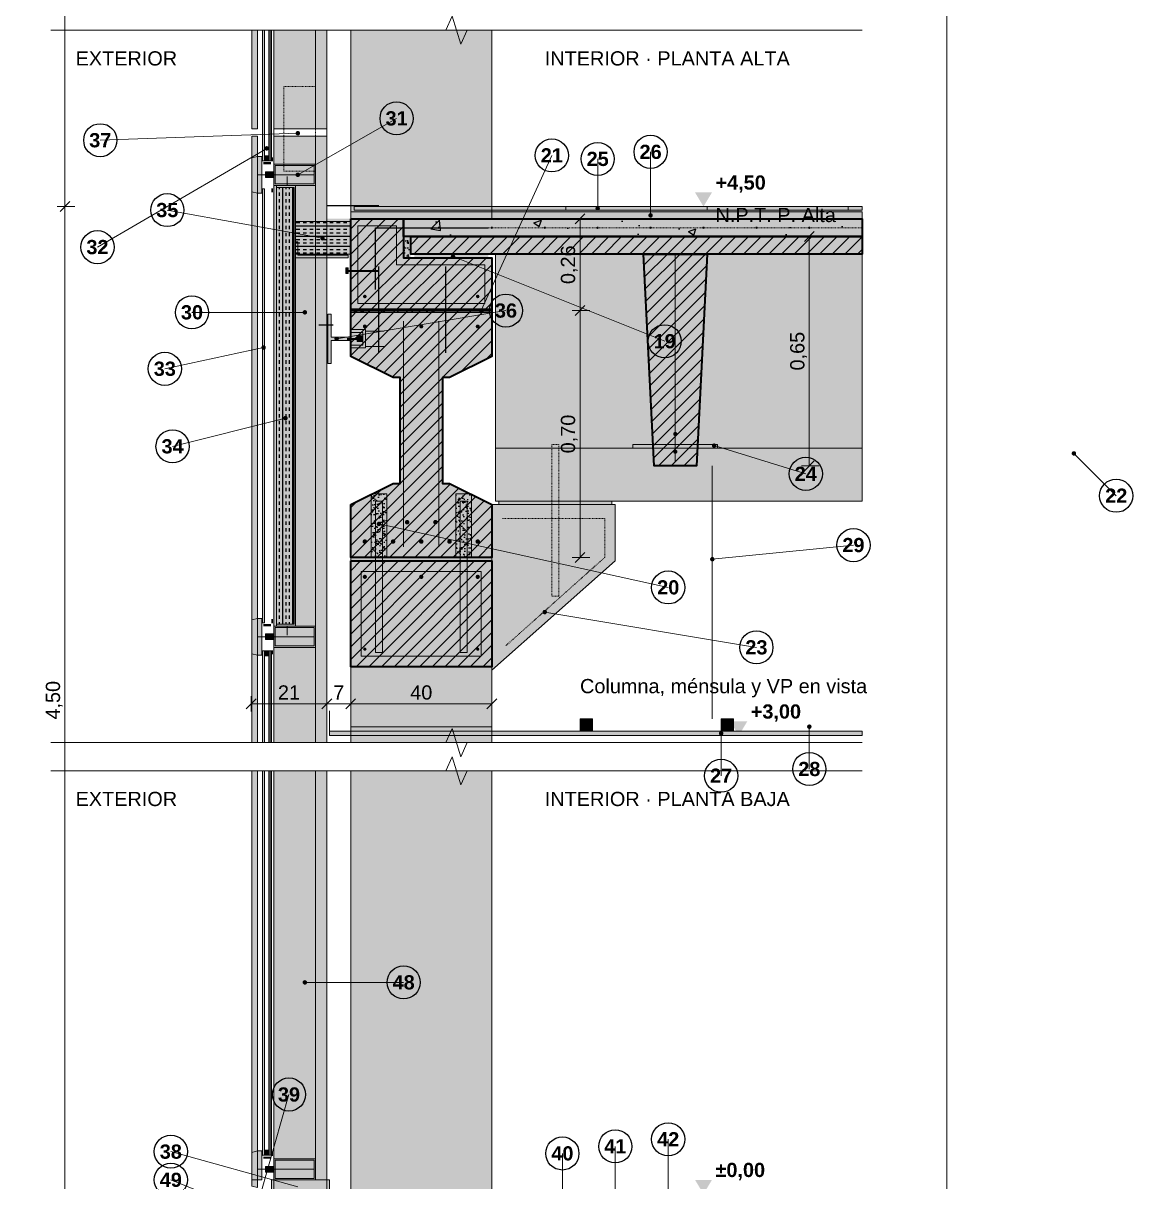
# Model space of a CAD drawing. Header units: millimetres. Extents: x 0 to 323, y 0 to 420.
# Drawn here: x 166.1 to 323.4, y 140.2 to 304.5 of the extents above; entities that cross this region are included whole.
import ezdxf
from ezdxf.enums import TextEntityAlignment as Align

# ---------------------------------------------------------------- set-up
doc = ezdxf.new("R2010")
doc.units = ezdxf.units.MM
doc.linetypes.add('DASHED', pattern=[1.524, 1.27, -0.254])
for name, color, linetype in [('0-MARCO-A3', 7, 'Continuous'), ('1-CORTE-ARMADURAS', 14, 'Continuous'), ('1-CORTE-CONTORNOS', 7, 'Continuous'), ('1-CORTE-OCULTO', 8, 'Continuous'), ('1-CORTE-RAYADOS', 8, 'Continuous'), ('1-CORTE-RELLENOS', 9, 'Continuous'), ('1-CORTE-VISTA', 8, 'Continuous'), ('3-COTAS-NIVELES', 7, 'Continuous'), ('3-TEXTOS', 7, 'Continuous')]:
    doc.layers.add(name, color=color, linetype=linetype)
doc.styles.add('ARIAL', font='arial.ttf')
doc.styles.add('ARIAL-NEGRITA', font='arialbd.ttf')

msp = doc.modelspace()

# ---------------------------------------------------------------- hatches: boundary and pattern name
at = {"layer": '1-CORTE-ARMADURAS', "true_color": 0x7a1f1f}
h = msp.add_hatch(color=26, dxfattribs=at)
h.dxf.hatch_style = 1
edge = h.paths.add_edge_path()
edge.add_arc((225, 275.5), 0.17, 0, 360)
h = msp.add_hatch(color=26, dxfattribs=at)
h.dxf.hatch_style = 1
edge = h.paths.add_edge_path()
edge.add_arc((232.5, 275.5), 0.17, 0, 360)
h = msp.add_hatch(color=26, dxfattribs=at)
h.dxf.hatch_style = 1
edge = h.paths.add_edge_path()
edge.add_arc((240, 275.5), 0.17, 0, 360)
h = msp.add_hatch(color=26, dxfattribs=at)
h.dxf.hatch_style = 1
edge = h.paths.add_edge_path()
edge.add_arc((247.5, 275.5), 0.17, 0, 360)
h = msp.add_hatch(color=26, dxfattribs=at)
h.dxf.hatch_style = 1
edge = h.paths.add_edge_path()
edge.add_arc((255, 275.5), 0.17, 0, 360)
h = msp.add_hatch(color=26, dxfattribs=at)
h.dxf.hatch_style = 1
edge = h.paths.add_edge_path()
edge.add_arc((262.5, 275.5), 0.17, 0, 360)
h = msp.add_hatch(color=26, dxfattribs=at)
h.dxf.hatch_style = 1
edge = h.paths.add_edge_path()
edge.add_arc((270, 275.5), 0.17, 0, 360)
h = msp.add_hatch(color=26, dxfattribs=at)
h.dxf.hatch_style = 1
edge = h.paths.add_edge_path()
edge.add_arc((277.5, 275.5), 0.17, 0, 360)
h = msp.add_hatch(color=26, dxfattribs=at)
h.dxf.hatch_style = 1
edge = h.paths.add_edge_path()
edge.add_arc((214.5, 265.75), 0.26, 0, 360)
h = msp.add_hatch(color=26, dxfattribs=at)
h.dxf.hatch_style = 1
edge = h.paths.add_edge_path()
edge.add_arc((230.5, 265.75), 0.26, 0, 360)
h = msp.add_hatch(color=26, dxfattribs=at)
h.dxf.hatch_style = 1
edge = h.paths.add_edge_path()
edge.add_arc((214.5, 261.5), 0.28, 0, 360)
h = msp.add_hatch(color=26, dxfattribs=at)
h.dxf.hatch_style = 1
edge = h.paths.add_edge_path()
edge.add_arc((222.5, 261.5), 0.28, 0, 360)
h = msp.add_hatch(color=26, dxfattribs=at)
h.dxf.hatch_style = 1
edge = h.paths.add_edge_path()
edge.add_arc((230.5, 261.5), 0.28, 0, 360)
at = {"layer": '1-CORTE-ARMADURAS', "true_color": 0x000000}
h = msp.add_hatch(color=18, dxfattribs=at)
h.dxf.hatch_style = 1
edge = h.paths.add_edge_path()
edge.add_arc((258.5, 246.25), 0.3, 0, 360)
h = msp.add_hatch(color=18, dxfattribs=at)
h.dxf.hatch_style = 1
edge = h.paths.add_edge_path()
edge.add_arc((258.5, 243.75), 0.3, 0, 360)
h = msp.add_hatch(color=18, dxfattribs=at)
h.dxf.hatch_style = 1
edge = h.paths.add_edge_path()
edge.add_arc((220.5, 233.75), 0.32, 0, 360)
h = msp.add_hatch(color=18, dxfattribs=at)
h.dxf.hatch_style = 1
edge = h.paths.add_edge_path()
edge.add_arc((224.5, 233.75), 0.32, 0, 360)
h = msp.add_hatch(color=18, dxfattribs=at)
h.dxf.hatch_style = 1
edge = h.paths.add_edge_path()
edge.add_arc((214.5, 231), 0.32, 0, 360)
h = msp.add_hatch(color=18, dxfattribs=at)
h.dxf.hatch_style = 1
edge = h.paths.add_edge_path()
edge.add_arc((218.5, 231), 0.32, 0, 360)
h = msp.add_hatch(color=18, dxfattribs=at)
h.dxf.hatch_style = 1
edge = h.paths.add_edge_path()
edge.add_arc((222.5, 231), 0.32, 0, 360)
h = msp.add_hatch(color=18, dxfattribs=at)
h.dxf.hatch_style = 1
edge = h.paths.add_edge_path()
edge.add_arc((226.5, 231), 0.32, 0, 360)
h = msp.add_hatch(color=18, dxfattribs=at)
h.dxf.hatch_style = 1
edge = h.paths.add_edge_path()
edge.add_arc((230.5, 231), 0.32, 0, 360)
at = {"layer": '1-CORTE-ARMADURAS', "true_color": 0x7a1f1f}
h = msp.add_hatch(color=26, dxfattribs=at)
h.dxf.hatch_style = 1
edge = h.paths.add_edge_path()
edge.add_arc((214.5, 226), 0.3, 0, 360)
h = msp.add_hatch(color=26, dxfattribs=at)
h.dxf.hatch_style = 1
edge = h.paths.add_edge_path()
edge.add_arc((222.5, 226), 0.3, 0, 360)
h = msp.add_hatch(color=26, dxfattribs=at)
h.dxf.hatch_style = 1
edge = h.paths.add_edge_path()
edge.add_arc((230.5, 226), 0.3, 0, 360)
h = msp.add_hatch(color=26, dxfattribs=at)
h.dxf.hatch_style = 1
edge = h.paths.add_edge_path()
edge.add_arc((214.5, 215.75), 0.24, 0, 360)
h = msp.add_hatch(color=26, dxfattribs=at)
h.dxf.hatch_style = 1
edge = h.paths.add_edge_path()
edge.add_arc((230.5, 215.75), 0.24, 0, 360)
at = {"layer": '1-CORTE-RAYADOS'}
h = msp.add_hatch(dxfattribs=at)
h.set_pattern_fill('INSUL', color=8, scale=0.15, angle=90)
h.paths.add_polyline_path([(202, 281.2), (204.5, 281.2), (204.5, 219.3), (202, 219.3)])
h = msp.add_hatch(dxfattribs=at)
h.set_pattern_fill('AR-SAND', color=8, scale=0.03)
h.paths.add_polyline_path([(212.5, 277.75), (285, 277.75), (285, 276.75), (212.5, 276.75)])
h = msp.add_hatch(dxfattribs=at)
h.set_pattern_fill('INSUL', color=8, scale=0.15)
h.paths.add_polyline_path([(204.65, 276.4), (212.5, 276.4), (212.5, 271.75), (204.65, 271.75)])
h = msp.add_hatch(dxfattribs=at)
h.set_pattern_fill('ANSI31', color=8, scale=0.4)
h.paths.add_polyline_path([(212.5, 276.75), (220, 276.75), (220, 271.25), (232.5, 271.25), (232.5, 263.75), (212.5, 263.75)])
h = msp.add_hatch(dxfattribs=at)
h.set_pattern_fill('AR-CONC', color=8, scale=0.06)
h.paths.add_polyline_path([(220, 276.75), (285, 276.75), (285, 274.25), (220, 274.25)])
h = msp.add_hatch(dxfattribs=at)
h.set_pattern_fill('AR-SAND', color=8, scale=0.02)
h.paths.add_polyline_path([(220, 274.25), (221, 274.25), (221, 271.25), (220, 271.25)])
h = msp.add_hatch(dxfattribs=at)
h.set_pattern_fill('ANSI31', color=8, scale=0.4)
h.paths.add_polyline_path([(221, 274.25), (285, 274.25), (285, 271.75), (221, 271.75)])
h = msp.add_hatch(dxfattribs=at)
h.set_pattern_fill('ANSI31', color=8, scale=0.4)
h.paths.add_polyline_path([(263, 271.75), (261.5, 241.75), (255.5, 241.75), (254, 271.75)])
h = msp.add_hatch(dxfattribs=at)
h.set_pattern_fill('AR-SAND', color=8, scale=0.02)
h.paths.add_polyline_path([(212.5, 264), (232.5, 264), (232.5, 263.5), (212.5, 263.5)])
h = msp.add_hatch(dxfattribs=at)
h.set_pattern_fill('ANSI31', color=8, scale=0.4)
h.paths.add_polyline_path([(212.5, 236.25), (218.5, 239.25), (219.5, 239.25), (219.5, 254.25), (218.5, 254.25), (212.5, 257.25), (212.5, 263.75), (232.5, 263.75), (232.5, 257.25), (226.5, 254.25), (225.5, 254.25), (225.5, 239.25), (226.5, 239.25), (232.5, 236.25), (232.5, 228.75), (212.5, 228.75)])
h = msp.add_hatch(dxfattribs=at)
h.set_pattern_fill('AR-SAND', color=8, scale=0.02)
h.paths.add_polyline_path([(215.4, 237.75), (217.6, 237.75), (217.6, 228.75), (215.4, 228.75)])
h = msp.add_hatch(dxfattribs=at)
h.set_pattern_fill('AR-SAND', color=8, scale=0.02)
h.paths.add_polyline_path([(227.4, 237.75), (229.6, 237.75), (229.6, 228.75), (227.4, 228.75)])
h = msp.add_hatch(dxfattribs=at)
h.set_pattern_fill('ANSI31', color=8, scale=0.4)
h.paths.add_polyline_path([(212.5, 228.25), (232.5, 228.25), (232.5, 213.25), (212.5, 213.25)])
at = {"layer": '1-CORTE-RELLENOS', "true_color": 0xe9ecee}
h = msp.add_hatch(color=7, dxfattribs=at)
h.dxf.hatch_style = 1
h.paths.add_polyline_path([(198.5, 303.5), (199.3, 303.5), (199.3, 289.5), (198.5, 289.5)])
at = {"layer": '1-CORTE-RELLENOS', "true_color": 0xbfe3f0}
h = msp.add_hatch(color=254, dxfattribs=at)
h.dxf.hatch_style = 1
h.paths.add_polyline_path([(200, 303.5), (200.3, 303.5), (200.3, 285), (200, 285)])
h = msp.add_hatch(color=254, dxfattribs=at)
h.dxf.hatch_style = 1
h.paths.add_polyline_path([(200.9, 303.5), (201.25, 303.5), (201.25, 285), (200.9, 285)])
at = {"layer": '1-CORTE-RELLENOS', "true_color": 0xe3e7ea}
h = msp.add_hatch(color=254, dxfattribs=at)
h.dxf.hatch_style = 1
h.paths.add_polyline_path([(201.6, 303.5), (209.1, 303.5), (209.1, 289.5), (201.6, 289.5)])
at = {"layer": '1-CORTE-RELLENOS', "true_color": 0xeceeef}
h = msp.add_hatch(color=7, dxfattribs=at)
h.dxf.hatch_style = 1
h.paths.add_polyline_path([(212.5, 303.5), (232.5, 303.5), (232.5, 276.75), (212.5, 276.75)])
at = {"layer": '1-CORTE-RELLENOS', "true_color": 0xe9ecee}
h = msp.add_hatch(color=7, dxfattribs=at)
h.dxf.hatch_style = 1
h.paths.add_polyline_path([(198.5, 288.5), (199.3, 288.5), (199.3, 202.5), (198.5, 202.5)])
at = {"layer": '1-CORTE-RELLENOS', "true_color": 0xe3e7ea}
h = msp.add_hatch(color=254, dxfattribs=at)
h.dxf.hatch_style = 1
h.paths.add_polyline_path([(201.6, 288.5), (209.1, 288.5), (209.1, 202.5), (201.6, 202.5)])
at = {"layer": '1-CORTE-RELLENOS', "true_color": 0xb9c0c6}
h = msp.add_hatch(color=9, dxfattribs=at)
h.dxf.hatch_style = 1
h.paths.add_polyline_path([(198.5, 285.4), (199.3, 285.6), (199.3, 280.4), (198.5, 280.6)])
at = {"layer": '1-CORTE-RELLENOS', "true_color": 0x9aa3ab}
h = msp.add_hatch(color=253, dxfattribs=at)
h.dxf.hatch_style = 1
h.paths.add_polyline_path([(199.3, 285.6), (199.9, 285.6), (199.9, 280.4), (199.3, 280.4)])
at = {"layer": '1-CORTE-RELLENOS', "true_color": 0x111111}
h = msp.add_hatch(color=250, dxfattribs=at)
h.dxf.hatch_style = 1
h.paths.add_polyline_path([(199.9, 285.5), (200, 285.5), (200, 284.9), (199.9, 284.9)])
at = {"layer": '1-CORTE-RELLENOS', "true_color": 0x333333}
h = msp.add_hatch(color=250, dxfattribs=at)
h.dxf.hatch_style = 1
h.paths.add_polyline_path([(200.1, 284.8), (201.2, 284.8), (201.2, 284.5), (200.1, 284.5)])
at = {"layer": '1-CORTE-RELLENOS', "true_color": 0x9aa3ab}
h = msp.add_hatch(color=253, dxfattribs=at)
h.dxf.hatch_style = 1
h.paths.add_polyline_path([(200.3, 285.7), (200.9, 285.7), (200.9, 285), (200.3, 285)])
at = {"layer": '1-CORTE-RELLENOS', "true_color": 0x111111}
h = msp.add_hatch(color=250, dxfattribs=at)
h.dxf.hatch_style = 1
h.paths.add_polyline_path([(200.3, 285.2), (200.9, 285.2), (200.9, 285), (200.3, 285)])
h = msp.add_hatch(color=250, dxfattribs=at)
h.dxf.hatch_style = 1
h.paths.add_polyline_path([(201.25, 285.5), (201.5, 285.5), (201.5, 284.9), (201.25, 284.9)])
at = {"layer": '1-CORTE-RELLENOS', "true_color": 0x9aa3ab}
h = msp.add_hatch(color=253, dxfattribs=at)
h.dxf.hatch_style = 1
h.paths.add_polyline_path([(201.6, 284.5), (207.5, 284.5), (207.5, 281.5), (201.6, 281.5)])
h = msp.add_hatch(color=253, dxfattribs=at)
h.dxf.hatch_style = 1
h.paths.add_polyline_path([(200.4, 283.4), (201.6, 283.4), (201.6, 282.6), (200.4, 282.6)])
at = {"layer": '1-CORTE-RELLENOS', "true_color": 0x111111}
h = msp.add_hatch(color=250, dxfattribs=at)
h.dxf.hatch_style = 1
h.paths.add_polyline_path([(199.9, 281.1), (200, 281.1), (200, 280.5), (199.9, 280.5)])
at = {"layer": '1-CORTE-RELLENOS', "true_color": 0x6f8796}
h = msp.add_hatch(color=252, dxfattribs=at)
h.dxf.hatch_style = 1
h.paths.add_polyline_path([(200, 281), (200.3, 281), (200.3, 219.5), (200, 219.5)])
at = {"layer": '1-CORTE-RELLENOS', "true_color": 0x111111}
h = msp.add_hatch(color=250, dxfattribs=at)
h.dxf.hatch_style = 1
h.paths.add_polyline_path([(201.25, 281.1), (201.5, 281.1), (201.5, 280.5), (201.25, 280.5)])
at = {"layer": '1-CORTE-RELLENOS', "true_color": 0x3b3b3b}
h = msp.add_hatch(color=250, dxfattribs=at)
h.dxf.hatch_style = 1
h.paths.add_polyline_path([(202, 219.3), (204.35, 219.3), (204.35, 281.2), (202, 281.2), (202, 281.5), (204.65, 281.5), (204.65, 219), (202, 219)])
at = {"layer": '1-CORTE-RELLENOS', "true_color": 0xfbe2a8}
h = msp.add_hatch(color=41, dxfattribs=at)
h.dxf.hatch_style = 1
h.paths.add_polyline_path([(202, 281.2), (204.5, 281.2), (204.5, 219.3), (202, 219.3)])
at = {"layer": '1-CORTE-RELLENOS', "true_color": 0xe9e9e9}
h = msp.add_hatch(color=254, dxfattribs=at)
h.dxf.hatch_style = 1
h.paths.add_polyline_path([(212.5, 277.75), (285, 277.75), (285, 276.75), (212.5, 276.75)])
at = {"layer": '1-CORTE-RELLENOS', "true_color": 0xcdbb9c}
h = msp.add_hatch(color=9, dxfattribs=at)
h.dxf.hatch_style = 1
h.paths.add_polyline_path([(213, 278.5), (285, 278.5), (285, 278), (213, 278)])
at = {"layer": '1-CORTE-RELLENOS', "true_color": 0x8d8d8d}
h = msp.add_hatch(color=252, dxfattribs=at)
h.dxf.hatch_style = 1
h.paths.add_polyline_path([(213, 278), (285, 278), (285, 277.75), (213, 277.75)])
at = {"layer": '1-CORTE-RELLENOS', "true_color": 0xc0392b}
h = msp.add_hatch(color=22, dxfattribs=at)
h.dxf.hatch_style = 1
h.paths.add_polyline_path([(204.65, 276.8), (212.5, 276.8), (212.5, 276.4), (204.65, 276.4)])
at = {"layer": '1-CORTE-RELLENOS', "true_color": 0xfbe2a8}
h = msp.add_hatch(color=41, dxfattribs=at)
h.dxf.hatch_style = 1
h.paths.add_polyline_path([(204.65, 276.4), (212.5, 276.4), (212.5, 271.75), (204.65, 271.75)])
at = {"layer": '1-CORTE-RELLENOS', "true_color": 0xd3d6d9}
h = msp.add_hatch(color=254, dxfattribs=at)
h.dxf.hatch_style = 1
h.paths.add_polyline_path([(212.5, 276.75), (220, 276.75), (220, 271.25), (232.5, 271.25), (232.5, 263.75), (212.5, 263.75)])
at = {"layer": '1-CORTE-RELLENOS', "true_color": 0xdedad2}
h = msp.add_hatch(color=254, dxfattribs=at)
h.dxf.hatch_style = 1
h.paths.add_polyline_path([(220, 276.75), (285, 276.75), (285, 274.25), (220, 274.25)])
at = {"layer": '1-CORTE-RELLENOS', "true_color": 0x3b3b3b}
h = msp.add_hatch(color=250, dxfattribs=at)
h.dxf.hatch_style = 1
h.paths.add_polyline_path([(205, 273.5), (205, 271.6), (212.15, 271.6), (212.15, 271.25), (204.65, 271.25), (204.65, 273.5)])
at = {"layer": '1-CORTE-RELLENOS', "true_color": 0xbdbdbd}
h = msp.add_hatch(color=9, dxfattribs=at)
h.dxf.hatch_style = 1
h.paths.add_polyline_path([(220, 274.25), (221, 274.25), (221, 271.25), (220, 271.25)])
at = {"layer": '1-CORTE-RELLENOS', "true_color": 0xd3d6d9}
h = msp.add_hatch(color=254, dxfattribs=at)
h.dxf.hatch_style = 1
h.paths.add_polyline_path([(221, 274.25), (285, 274.25), (285, 271.75), (221, 271.75)])
at = {"layer": '1-CORTE-RELLENOS', "true_color": 0x111111}
h = msp.add_hatch(color=250, dxfattribs=at)
h.dxf.hatch_style = 1
h.paths.add_polyline_path([(221.5, 271.75), (232, 271.75), (232, 271.25), (221.5, 271.25)])
at = {"layer": '1-CORTE-RELLENOS', "true_color": 0xe9ebed}
h = msp.add_hatch(color=7, dxfattribs=at)
h.dxf.hatch_style = 1
h.paths.add_polyline_path([(233, 271.75), (285, 271.75), (285, 236.75), (233, 236.75)])
at = {"layer": '1-CORTE-RELLENOS', "true_color": 0xd3d6d9}
h = msp.add_hatch(color=254, dxfattribs=at)
h.dxf.hatch_style = 1
h.paths.add_polyline_path([(263, 271.75), (261.5, 241.75), (255.5, 241.75), (254, 271.75)])
at = {"layer": '1-CORTE-RELLENOS', "true_color": 0x555555}
h = msp.add_hatch(color=251, dxfattribs=at)
h.dxf.hatch_style = 1
h.paths.add_polyline_path([(211.8, 269.8), (212.15, 269.8), (212.15, 269), (211.8, 269)])
at = {"layer": '1-CORTE-RELLENOS', "true_color": 0x3b3b3b}
h = msp.add_hatch(color=250, dxfattribs=at)
h.dxf.hatch_style = 1
h.paths.add_polyline_path([(209.25, 263.25), (209.75, 263.25), (209.75, 260), (212.5, 260), (212.5, 259.5), (209.75, 259.5), (209.75, 256.25), (209.25, 256.25)])
at = {"layer": '1-CORTE-RELLENOS', "true_color": 0xbdbdbd}
h = msp.add_hatch(color=9, dxfattribs=at)
h.dxf.hatch_style = 1
h.paths.add_polyline_path([(212.5, 264), (232.5, 264), (232.5, 263.5), (212.5, 263.5)])
at = {"layer": '1-CORTE-RELLENOS', "true_color": 0xd3d6d9}
h = msp.add_hatch(color=254, dxfattribs=at)
h.dxf.hatch_style = 1
h.paths.add_polyline_path([(212.5, 236.25), (218.5, 239.25), (219.5, 239.25), (219.5, 254.25), (218.5, 254.25), (212.5, 257.25), (212.5, 263.75), (232.5, 263.75), (232.5, 257.25), (226.5, 254.25), (225.5, 254.25), (225.5, 239.25), (226.5, 239.25), (232.5, 236.25), (232.5, 228.75), (212.5, 228.75)])
at = {"layer": '1-CORTE-RELLENOS', "true_color": 0x3b3b3b}
h = msp.add_hatch(color=250, dxfattribs=at)
h.dxf.hatch_style = 1
h.paths.add_polyline_path([(212.5, 258.85), (214.2, 258.85), (214.2, 260.65), (212.5, 260.65), (212.5, 261.05), (214.6, 261.05), (214.6, 258.45), (212.5, 258.45)])
at = {"layer": '1-CORTE-RELLENOS', "true_color": 0x555555}
h = msp.add_hatch(color=251, dxfattribs=at)
h.dxf.hatch_style = 1
h.paths.add_polyline_path([(213.4, 260.15), (214.2, 260.15), (214.2, 259.35), (213.4, 259.35)])
at = {"layer": '1-CORTE-RELLENOS', "true_color": 0x111111}
h = msp.add_hatch(color=250, dxfattribs=at)
h.dxf.hatch_style = 1
h.paths.add_polyline_path([(252.5, 244.75), (264.5, 244.75), (264.5, 244.25), (252.5, 244.25)])
at = {"layer": '1-CORTE-RELLENOS', "true_color": 0xbdbdbd}
h = msp.add_hatch(color=9, dxfattribs=at)
h.dxf.hatch_style = 1
h.paths.add_polyline_path([(215.4, 237.75), (217.6, 237.75), (217.6, 228.75), (215.4, 228.75)])
at = {"layer": '1-CORTE-RELLENOS', "true_color": 0x3b3b3b}
h = msp.add_hatch(color=250, dxfattribs=at)
h.dxf.hatch_style = 1
h.paths.add_polyline_path([(216, 236.75), (217, 236.75), (217, 228.25), (216, 228.25)])
at = {"layer": '1-CORTE-RELLENOS', "true_color": 0xbdbdbd}
h = msp.add_hatch(color=9, dxfattribs=at)
h.dxf.hatch_style = 1
h.paths.add_polyline_path([(227.4, 237.75), (229.6, 237.75), (229.6, 228.75), (227.4, 228.75)])
at = {"layer": '1-CORTE-RELLENOS', "true_color": 0x3b3b3b}
h = msp.add_hatch(color=250, dxfattribs=at)
h.dxf.hatch_style = 1
h.paths.add_polyline_path([(228, 236.75), (229, 236.75), (229, 228.25), (228, 228.25)])
at = {"layer": '1-CORTE-RELLENOS', "true_color": 0x111111}
h = msp.add_hatch(color=250, dxfattribs=at)
h.dxf.hatch_style = 1
h.paths.add_polyline_path([(233.5, 236.75), (249.5, 236.75), (249.5, 236.25), (233.5, 236.25)])
at = {"layer": '1-CORTE-RELLENOS', "true_color": 0xe3e6e8}
h = msp.add_hatch(color=254, dxfattribs=at)
h.dxf.hatch_style = 1
h.paths.add_polyline_path([(250, 236.25), (250, 228.25), (232.5, 212.75), (232.5, 236.25)])
at = {"layer": '1-CORTE-RELLENOS', "true_color": 0x111111}
h = msp.add_hatch(color=250, dxfattribs=at)
h.dxf.hatch_style = 1
h.paths.add_polyline_path([(212.5, 228.75), (232.5, 228.75), (232.5, 228.25), (212.5, 228.25)])
at = {"layer": '1-CORTE-RELLENOS', "true_color": 0xd3d6d9}
h = msp.add_hatch(color=254, dxfattribs=at)
h.dxf.hatch_style = 1
h.paths.add_polyline_path([(212.5, 228.25), (232.5, 228.25), (232.5, 213.25), (212.5, 213.25)])
at = {"layer": '1-CORTE-RELLENOS', "true_color": 0x3b3b3b}
h = msp.add_hatch(color=250, dxfattribs=at)
h.dxf.hatch_style = 1
h.paths.add_polyline_path([(216, 228.25), (217, 228.25), (217, 215.25), (216, 215.25)])
h = msp.add_hatch(color=250, dxfattribs=at)
h.dxf.hatch_style = 1
h.paths.add_polyline_path([(228, 228.25), (229, 228.25), (229, 215.25), (228, 215.25)])
at = {"layer": '1-CORTE-RELLENOS', "true_color": 0xb9c0c6}
h = msp.add_hatch(color=9, dxfattribs=at)
h.dxf.hatch_style = 1
h.paths.add_polyline_path([(198.5, 219.9), (199.3, 220.1), (199.3, 214.9), (198.5, 215.1)])
at = {"layer": '1-CORTE-RELLENOS', "true_color": 0x9aa3ab}
h = msp.add_hatch(color=253, dxfattribs=at)
h.dxf.hatch_style = 1
h.paths.add_polyline_path([(199.3, 220.1), (199.9, 220.1), (199.9, 214.9), (199.3, 214.9)])
at = {"layer": '1-CORTE-RELLENOS', "true_color": 0x111111}
h = msp.add_hatch(color=250, dxfattribs=at)
h.dxf.hatch_style = 1
h.paths.add_polyline_path([(199.9, 220), (200, 220), (200, 219.4), (199.9, 219.4)])
at = {"layer": '1-CORTE-RELLENOS', "true_color": 0x333333}
h = msp.add_hatch(color=250, dxfattribs=at)
h.dxf.hatch_style = 1
h.paths.add_polyline_path([(200.1, 219.3), (201.2, 219.3), (201.2, 219), (200.1, 219)])
at = {"layer": '1-CORTE-RELLENOS', "true_color": 0x111111}
h = msp.add_hatch(color=250, dxfattribs=at)
h.dxf.hatch_style = 1
h.paths.add_polyline_path([(201.25, 220), (201.5, 220), (201.5, 219.4), (201.25, 219.4)])
at = {"layer": '1-CORTE-RELLENOS', "true_color": 0x9aa3ab}
h = msp.add_hatch(color=253, dxfattribs=at)
h.dxf.hatch_style = 1
h.paths.add_polyline_path([(201.6, 219), (207.5, 219), (207.5, 216), (201.6, 216)])
h = msp.add_hatch(color=253, dxfattribs=at)
h.dxf.hatch_style = 1
h.paths.add_polyline_path([(200.4, 217.9), (201.6, 217.9), (201.6, 217.1), (200.4, 217.1)])
at = {"layer": '1-CORTE-RELLENOS', "true_color": 0x111111}
h = msp.add_hatch(color=250, dxfattribs=at)
h.dxf.hatch_style = 1
h.paths.add_polyline_path([(199.9, 215.6), (200, 215.6), (200, 215), (199.9, 215)])
at = {"layer": '1-CORTE-RELLENOS', "true_color": 0xbfe3f0}
h = msp.add_hatch(color=254, dxfattribs=at)
h.dxf.hatch_style = 1
h.paths.add_polyline_path([(200, 215.5), (200.3, 215.5), (200.3, 202.5), (200, 202.5)])
at = {"layer": '1-CORTE-RELLENOS', "true_color": 0x9aa3ab}
h = msp.add_hatch(color=253, dxfattribs=at)
h.dxf.hatch_style = 1
h.paths.add_polyline_path([(200.3, 215.5), (200.9, 215.5), (200.9, 214.8), (200.3, 214.8)])
at = {"layer": '1-CORTE-RELLENOS', "true_color": 0x111111}
h = msp.add_hatch(color=250, dxfattribs=at)
h.dxf.hatch_style = 1
h.paths.add_polyline_path([(200.3, 215.5), (200.9, 215.5), (200.9, 215.3), (200.3, 215.3)])
at = {"layer": '1-CORTE-RELLENOS', "true_color": 0xbfe3f0}
h = msp.add_hatch(color=254, dxfattribs=at)
h.dxf.hatch_style = 1
h.paths.add_polyline_path([(200.9, 215.5), (201.25, 215.5), (201.25, 202.5), (200.9, 202.5)])
at = {"layer": '1-CORTE-RELLENOS', "true_color": 0x111111}
h = msp.add_hatch(color=250, dxfattribs=at)
h.dxf.hatch_style = 1
h.paths.add_polyline_path([(201.25, 215.6), (201.5, 215.6), (201.5, 215), (201.25, 215)])
at = {"layer": '1-CORTE-RELLENOS', "true_color": 0xeceeef}
h = msp.add_hatch(color=7, dxfattribs=at)
h.dxf.hatch_style = 1
h.paths.add_polyline_path([(212.5, 213.25), (232.5, 213.25), (232.5, 202.5), (212.5, 202.5)])
at = {"layer": '1-CORTE-RELLENOS', "true_color": 0x9aa3ab}
h = msp.add_hatch(color=253, dxfattribs=at)
h.dxf.hatch_style = 1
h.paths.add_polyline_path([(245, 205.85), (246.75, 205.85), (246.75, 204.12), (245, 204.12)])
h = msp.add_hatch(color=253, dxfattribs=at)
h.dxf.hatch_style = 1
h.paths.add_polyline_path([(265, 205.85), (266.75, 205.85), (266.75, 204.12), (265, 204.12)])
at = {"layer": '1-CORTE-RELLENOS', "true_color": 0xf2f2f2}
h = msp.add_hatch(color=7, dxfattribs=at)
h.dxf.hatch_style = 1
h.paths.add_polyline_path([(209.5, 204.12), (285, 204.12), (285, 203.5), (209.5, 203.5)])
at = {"layer": '1-CORTE-RELLENOS', "true_color": 0xe9ecee}
h = msp.add_hatch(color=7, dxfattribs=at)
h.dxf.hatch_style = 1
h.paths.add_polyline_path([(198.5, 198.5), (199.3, 198.5), (199.3, 140.5), (198.5, 140.5)])
at = {"layer": '1-CORTE-RELLENOS', "true_color": 0xbfe3f0}
h = msp.add_hatch(color=254, dxfattribs=at)
h.dxf.hatch_style = 1
h.paths.add_polyline_path([(200, 198.5), (200.3, 198.5), (200.3, 144), (200, 144)])
h = msp.add_hatch(color=254, dxfattribs=at)
h.dxf.hatch_style = 1
h.paths.add_polyline_path([(200.9, 198.5), (201.25, 198.5), (201.25, 144), (200.9, 144)])
at = {"layer": '1-CORTE-RELLENOS', "true_color": 0xe3e7ea}
h = msp.add_hatch(color=254, dxfattribs=at)
h.dxf.hatch_style = 1
h.paths.add_polyline_path([(201.6, 198.5), (209.1, 198.5), (209.1, 140.5), (201.6, 140.5)])
at = {"layer": '1-CORTE-RELLENOS', "true_color": 0xeceeef}
h = msp.add_hatch(color=7, dxfattribs=at)
h.dxf.hatch_style = 1
h.paths.add_polyline_path([(212.5, 198.5), (232.5, 198.5), (232.5, 138.5), (212.5, 138.5)])
at = {"layer": '1-CORTE-RELLENOS', "true_color": 0xb9c0c6}
h = msp.add_hatch(color=9, dxfattribs=at)
h.dxf.hatch_style = 1
h.paths.add_polyline_path([(198.5, 144.4), (199.3, 144.6), (199.3, 139.4), (198.5, 139.6)])
at = {"layer": '1-CORTE-RELLENOS', "true_color": 0x9aa3ab}
h = msp.add_hatch(color=253, dxfattribs=at)
h.dxf.hatch_style = 1
h.paths.add_polyline_path([(199.3, 144.6), (199.9, 144.6), (199.9, 140.5), (199.3, 140.5)])
h = msp.add_hatch(color=253, dxfattribs=at)
h.dxf.hatch_style = 1
h.paths.add_polyline_path([(200.3, 144.7), (200.9, 144.7), (200.9, 144), (200.3, 144)])
at = {"layer": '1-CORTE-RELLENOS', "true_color": 0x111111}
h = msp.add_hatch(color=250, dxfattribs=at)
h.dxf.hatch_style = 1
h.paths.add_polyline_path([(199.9, 144.5), (200, 144.5), (200, 143.9), (199.9, 143.9)])
at = {"layer": '1-CORTE-RELLENOS', "true_color": 0x333333}
h = msp.add_hatch(color=250, dxfattribs=at)
h.dxf.hatch_style = 1
h.paths.add_polyline_path([(200.1, 143.8), (201.2, 143.8), (201.2, 143.5), (200.1, 143.5)])
at = {"layer": '1-CORTE-RELLENOS', "true_color": 0x111111}
h = msp.add_hatch(color=250, dxfattribs=at)
h.dxf.hatch_style = 1
h.paths.add_polyline_path([(200.3, 144.2), (200.9, 144.2), (200.9, 144), (200.3, 144)])
h = msp.add_hatch(color=250, dxfattribs=at)
h.dxf.hatch_style = 1
h.paths.add_polyline_path([(201.25, 144.5), (201.5, 144.5), (201.5, 143.9), (201.25, 143.9)])
at = {"layer": '1-CORTE-RELLENOS', "true_color": 0x9aa3ab}
h = msp.add_hatch(color=253, dxfattribs=at)
h.dxf.hatch_style = 1
h.paths.add_polyline_path([(201.6, 143.5), (207.5, 143.5), (207.5, 140.5), (201.6, 140.5)])
h = msp.add_hatch(color=253, dxfattribs=at)
h.dxf.hatch_style = 1
h.paths.add_polyline_path([(200.4, 142.4), (201.6, 142.4), (201.6, 141.6), (200.4, 141.6)])
h = msp.add_hatch(color=253, dxfattribs=at)
h.dxf.hatch_style = 1
h.paths.add_polyline_path([(201.25, 140.5), (209.5, 140.5), (209.5, 138.5), (201.25, 138.5)])
at = {"layer": '3-COTAS-NIVELES'}
h = msp.add_hatch(color=7, dxfattribs=at)
h.dxf.hatch_style = 1
h.paths.add_polyline_path([(262.5, 278.5), (261.3, 280.5), (263.7, 280.5)])
h = msp.add_hatch(color=7, dxfattribs=at)
h.dxf.hatch_style = 1
h.paths.add_polyline_path([(267.5, 203.5), (266.3, 205.5), (268.7, 205.5)])
h = msp.add_hatch(color=7, dxfattribs=at)
h.dxf.hatch_style = 1
h.paths.add_polyline_path([(262.5, 138.5), (261.3, 140.5), (263.7, 140.5)])
at = {"layer": '3-TEXTOS', "true_color": 0x000000}
h = msp.add_hatch(color=18, dxfattribs=at)
h.dxf.hatch_style = 1
edge = h.paths.add_edge_path()
edge.add_arc((205, 288.9), 0.32, 0, 360)
h = msp.add_hatch(color=18, dxfattribs=at)
h.dxf.hatch_style = 1
edge = h.paths.add_edge_path()
edge.add_arc((200.6, 286.75), 0.32, 0, 360)
h = msp.add_hatch(color=18, dxfattribs=at)
h.dxf.hatch_style = 1
edge = h.paths.add_edge_path()
edge.add_arc((205, 283), 0.32, 0, 360)
h = msp.add_hatch(color=18, dxfattribs=at)
h.dxf.hatch_style = 1
edge = h.paths.add_edge_path()
edge.add_arc((247.5, 278.25), 0.32, 0, 360)
h = msp.add_hatch(color=18, dxfattribs=at)
h.dxf.hatch_style = 1
edge = h.paths.add_edge_path()
edge.add_arc((255, 277.25), 0.32, 0, 360)
h = msp.add_hatch(color=18, dxfattribs=at)
h.dxf.hatch_style = 1
edge = h.paths.add_edge_path()
edge.add_arc((208.5, 274), 0.32, 0, 360)
h = msp.add_hatch(color=18, dxfattribs=at)
h.dxf.hatch_style = 1
edge = h.paths.add_edge_path()
edge.add_arc((227, 271.4), 0.32, 0, 360)
h = msp.add_hatch(color=18, dxfattribs=at)
h.dxf.hatch_style = 1
edge = h.paths.add_edge_path()
edge.add_arc((206, 263.5), 0.32, 0, 360)
h = msp.add_hatch(color=18, dxfattribs=at)
h.dxf.hatch_style = 1
edge = h.paths.add_edge_path()
edge.add_arc((231, 263.75), 0.32, 0, 360)
h = msp.add_hatch(color=18, dxfattribs=at)
h.dxf.hatch_style = 1
edge = h.paths.add_edge_path()
edge.add_arc((210.5, 259.75), 0.32, 0, 360)
h = msp.add_hatch(color=18, dxfattribs=at)
h.dxf.hatch_style = 1
edge = h.paths.add_edge_path()
edge.add_arc((200.15, 258.5), 0.32, 0, 360)
h = msp.add_hatch(color=18, dxfattribs=at)
h.dxf.hatch_style = 1
edge = h.paths.add_edge_path()
edge.add_arc((203.25, 248.5), 0.32, 0, 360)
h = msp.add_hatch(color=18, dxfattribs=at)
h.dxf.hatch_style = 1
edge = h.paths.add_edge_path()
edge.add_arc((264, 244.6), 0.32, 0, 360)
h = msp.add_hatch(color=18, dxfattribs=at)
h.dxf.hatch_style = 1
edge = h.paths.add_edge_path()
edge.add_arc((315, 243.5), 0.32, 0, 360)
h = msp.add_hatch(color=18, dxfattribs=at)
h.dxf.hatch_style = 1
edge = h.paths.add_edge_path()
edge.add_arc((216.5, 233.5), 0.32, 0, 360)
h = msp.add_hatch(color=18, dxfattribs=at)
h.dxf.hatch_style = 1
edge = h.paths.add_edge_path()
edge.add_arc((263.75, 228.5), 0.32, 0, 360)
h = msp.add_hatch(color=18, dxfattribs=at)
h.dxf.hatch_style = 1
edge = h.paths.add_edge_path()
edge.add_arc((240, 221), 0.32, 0, 360)
h = msp.add_hatch(color=18, dxfattribs=at)
h.dxf.hatch_style = 1
edge = h.paths.add_edge_path()
edge.add_arc((265, 203.8), 0.32, 0, 360)
h = msp.add_hatch(color=18, dxfattribs=at)
h.dxf.hatch_style = 1
edge = h.paths.add_edge_path()
edge.add_arc((277.5, 204.75), 0.32, 0, 360)
h = msp.add_hatch(color=18, dxfattribs=at)
h.dxf.hatch_style = 1
edge = h.paths.add_edge_path()
edge.add_arc((206, 168.5), 0.32, 0, 360)

# ---------------------------------------------------------------- linework, layer by layer
at = {"layer": '0-MARCO-A3', "lineweight": 13}
msp.add_lwpolyline([(0, 0), (297, 0), (297, 420), (0, 420)], close=True, dxfattribs=at)
at = {"layer": '1-CORTE-ARMADURAS', "lineweight": 13}
for points in [[(213.5, 264.75), (231.5, 264.75), (231.5, 270.25), (219, 270.25), (219, 275.75), (213.5, 275.75), (213.5, 264.75)], [(214, 214.75), (231, 214.75), (231, 226.75), (214, 226.75), (214, 214.75)]]:
    msp.add_lwpolyline(points, dxfattribs=at)
at = {"layer": '1-CORTE-ARMADURAS', "lineweight": 25}
for points in [[(216, 266.75), (216, 275.5), (232, 275.5)], [(216.5, 257.75), (216.5, 270)], [(226, 257.75), (226, 270)]]:
    msp.add_lwpolyline(points, dxfattribs=at)
at = {"layer": '1-CORTE-ARMADURAS', "linetype": 'DASHED', "lineweight": 13, "ltscale": 0.08}
for points in [[(221.5, 275.5), (285, 275.5)], [(234, 234.25), (248.5, 234.25), (248.5, 228.75), (234.5, 216.25)]]:
    msp.add_lwpolyline(points, dxfattribs=at)
at = {"layer": '1-CORTE-ARMADURAS', "lineweight": 9}
for points in [[(258.5, 242.25), (258.5, 271.75)], [(220, 230.25), (220, 262.25)], [(225, 230.25), (225, 262.25)]]:
    msp.add_lwpolyline(points, dxfattribs=at)
at = {"layer": '1-CORTE-CONTORNOS', "lineweight": 9}
for points in [[(198.5, 303.5), (199.3, 303.5), (199.3, 289.5), (198.5, 289.5)], [(198.5, 288.5), (199.3, 288.5), (199.3, 202.5), (198.5, 202.5)], [(198.5, 285.4), (199.3, 285.6), (199.3, 280.4), (198.5, 280.6)], [(199.3, 285.6), (199.9, 285.6), (199.9, 280.4), (199.3, 280.4)], [(200.3, 285.7), (200.9, 285.7), (200.9, 285), (200.3, 285)], [(201.8, 284.3), (207.3, 284.3), (207.3, 281.7), (201.8, 281.7)], [(200.4, 283.4), (201.6, 283.4), (201.6, 282.6), (200.4, 282.6)], [(202, 219.3), (204.35, 219.3), (204.35, 281.2), (202, 281.2), (202, 281.5), (204.65, 281.5), (204.65, 219), (202, 219)], [(205, 273.5), (205, 271.6), (212.15, 271.6), (212.15, 271.25), (204.65, 271.25), (204.65, 273.5)], [(211.8, 269.8), (212.15, 269.8), (212.15, 269), (211.8, 269)], [(209.25, 263.25), (209.75, 263.25), (209.75, 260), (212.5, 260), (212.5, 259.5), (209.75, 259.5), (209.75, 256.25), (209.25, 256.25)], [(212.5, 264), (232.5, 264), (232.5, 263.5), (212.5, 263.5)], [(212.5, 258.85), (214.2, 258.85), (214.2, 260.65), (212.5, 260.65), (212.5, 261.05), (214.6, 261.05), (214.6, 258.45), (212.5, 258.45)], [(213.4, 260.15), (214.2, 260.15), (214.2, 259.35), (213.4, 259.35)], [(252.5, 244.75), (264.5, 244.75), (264.5, 244.25), (252.5, 244.25)], [(215.4, 237.75), (217.6, 237.75), (217.6, 228.75), (215.4, 228.75)], [(216, 236.75), (217, 236.75), (217, 228.25), (216, 228.25)], [(227.4, 237.75), (229.6, 237.75), (229.6, 228.75), (227.4, 228.75)], [(228, 236.75), (229, 236.75), (229, 228.25), (228, 228.25)], [(233.5, 236.75), (249.5, 236.75), (249.5, 236.25), (233.5, 236.25)], [(212.5, 228.75), (232.5, 228.75), (232.5, 228.25), (212.5, 228.25)], [(216, 228.25), (217, 228.25), (217, 215.25), (216, 215.25)], [(228, 228.25), (229, 228.25), (229, 215.25), (228, 215.25)], [(198.5, 219.9), (199.3, 220.1), (199.3, 214.9), (198.5, 215.1)], [(199.3, 220.1), (199.9, 220.1), (199.9, 214.9), (199.3, 214.9)], [(201.8, 218.8), (207.3, 218.8), (207.3, 216.2), (201.8, 216.2)], [(200.4, 217.9), (201.6, 217.9), (201.6, 217.1), (200.4, 217.1)], [(200.3, 215.5), (200.9, 215.5), (200.9, 214.8), (200.3, 214.8)], [(198.5, 198.5), (199.3, 198.5), (199.3, 140.5), (198.5, 140.5)], [(198.5, 144.4), (199.3, 144.6), (199.3, 139.4), (198.5, 139.6)], [(199.3, 144.6), (199.9, 144.6), (199.9, 140.5), (199.3, 140.5)], [(200.3, 144.7), (200.9, 144.7), (200.9, 144), (200.3, 144)], [(201.8, 143.3), (207.3, 143.3), (207.3, 140.7), (201.8, 140.7)], [(200.4, 142.4), (201.6, 142.4), (201.6, 141.6), (200.4, 141.6)], [(201.6, 140.5), (209.1, 140.5), (209.1, 138.8), (201.6, 138.8)]]:
    msp.add_lwpolyline(points, close=True, dxfattribs=at)
at = {"layer": '1-CORTE-CONTORNOS', "lineweight": 18}
for points in [[(200, 303.5), (200.3, 303.5), (200.3, 285), (200, 285)], [(200.9, 303.5), (201.25, 303.5), (201.25, 285), (200.9, 285)], [(201.6, 284.5), (207.5, 284.5), (207.5, 281.5), (201.6, 281.5)], [(200, 281), (200.3, 281), (200.3, 219.5), (200, 219.5)], [(202, 281.2), (204.5, 281.2), (204.5, 219.3), (202, 219.3)], [(212.5, 277.75), (285, 277.75), (285, 276.75), (212.5, 276.75)], [(213, 278.5), (285, 278.5), (285, 278), (213, 278)], [(204.65, 276.4), (212.5, 276.4), (212.5, 271.75), (204.65, 271.75)], [(250, 236.25), (250, 228.25), (232.5, 212.75), (232.5, 236.25)], [(201.6, 219), (207.5, 219), (207.5, 216), (201.6, 216)], [(200, 215.5), (200.3, 215.5), (200.3, 202.5), (200, 202.5)], [(200.9, 215.5), (201.25, 215.5), (201.25, 202.5), (200.9, 202.5)], [(209.5, 204.12), (285, 204.12), (285, 203.5), (209.5, 203.5)], [(200, 198.5), (200.3, 198.5), (200.3, 144), (200, 144)], [(200.9, 198.5), (201.25, 198.5), (201.25, 144), (200.9, 144)], [(201.6, 143.5), (207.5, 143.5), (207.5, 140.5), (201.6, 140.5)], [(201.25, 140.5), (209.5, 140.5), (209.5, 138.5), (201.25, 138.5)]]:
    msp.add_lwpolyline(points, close=True, dxfattribs=at)
at = {"layer": '1-CORTE-CONTORNOS', "color": 250, "lineweight": 9, "true_color": 0x333333}
for points in [[(201.07, 285), (201.07, 303.5)], [(201.07, 202.5), (201.07, 215.5)], [(201.07, 144), (201.07, 198.5)]]:
    msp.add_lwpolyline(points, dxfattribs=at)
at = {"layer": '1-CORTE-CONTORNOS', "color": 251, "lineweight": 9, "true_color": 0x666666}
for points in [[(207.5, 289.5), (207.5, 303.5)], [(207.5, 202.5), (207.5, 288.5)], [(207.5, 140.5), (207.5, 198.5)]]:
    msp.add_lwpolyline(points, dxfattribs=at)
at = {"layer": '1-CORTE-CONTORNOS', "lineweight": 13}
for points in [[(199.3, 283), (203.5, 283)], [(203.5, 282.75), (203.5, 281.5)], [(243, 278), (243, 278.5)], [(263, 278), (263, 278.5)], [(283, 278), (283, 278.5)], [(214.6, 260.85), (217.25, 260.85)], [(214.6, 258.65), (217.25, 258.65)], [(203.5, 217.75), (203.5, 219)], [(199.3, 217.5), (203.5, 217.5)], [(199.3, 142), (203.5, 142)]]:
    msp.add_lwpolyline(points, dxfattribs=at)
at = {"layer": '1-CORTE-CONTORNOS', "lineweight": 9}
for points in [[(201.8, 283), (207.3, 283)], [(201.8, 217.5), (207.3, 217.5)], [(201.8, 142), (207.3, 142)]]:
    msp.add_lwpolyline(points, dxfattribs=at)
at = {"layer": '1-CORTE-CONTORNOS', "lineweight": 25}
for points in [[(209.1, 278.65), (216.5, 278.65)], [(208, 261.75), (210, 261.75)]]:
    msp.add_lwpolyline(points, dxfattribs=at)
at = {"layer": '1-CORTE-CONTORNOS', "lineweight": 35}
for points in [[(212.5, 276.75), (220, 276.75), (220, 271.25), (232.5, 271.25), (232.5, 263.75), (212.5, 263.75)], [(220, 276.75), (285, 276.75), (285, 274.25), (220, 274.25)], [(221, 274.25), (285, 274.25), (285, 271.75), (221, 271.75)], [(263, 271.75), (261.5, 241.75), (255.5, 241.75), (254, 271.75)], [(212.5, 236.25), (218.5, 239.25), (219.5, 239.25), (219.5, 254.25), (218.5, 254.25), (212.5, 257.25), (212.5, 263.75), (232.5, 263.75), (232.5, 257.25), (226.5, 254.25), (225.5, 254.25), (225.5, 239.25), (226.5, 239.25), (232.5, 236.25), (232.5, 228.75), (212.5, 228.75)], [(212.5, 228.25), (232.5, 228.25), (232.5, 213.25), (212.5, 213.25)]]:
    msp.add_lwpolyline(points, close=True, dxfattribs=at)
for points in [[(212.15, 269.4), (216.5, 269.4)], [(212, 259.75), (213.6, 259.75)]]:
    msp.add_lwpolyline(points, dxfattribs=at)
at = {"layer": '1-CORTE-CONTORNOS', "color": 250, "lineweight": 9, "true_color": 0x444444}
msp.add_lwpolyline([(233, 244.25), (285, 244.25)], dxfattribs=at)
at = {"layer": '1-CORTE-CONTORNOS', "color": 251, "lineweight": 13, "true_color": 0x555555}
msp.add_lwpolyline([(263.75, 205.85), (263.75, 241.75)], dxfattribs=at)
at = {"layer": '1-CORTE-CONTORNOS', "lineweight": 18}
msp.add_lwpolyline([(209.5, 207), (209.5, 203.5), (211.5, 203.5)], dxfattribs=at)
at = {"layer": '1-CORTE-CONTORNOS', "color": 250, "lineweight": 13, "true_color": 0x444444}
msp.add_lwpolyline([(212.5, 204.75), (232.5, 204.75)], dxfattribs=at)
at = {"layer": '1-CORTE-OCULTO', "linetype": 'DASHED', "lineweight": 9, "ltscale": 0.08}
msp.add_lwpolyline([(203, 295.5), (207.5, 295.5), (207.5, 283.5), (203, 283.5)], close=True, dxfattribs=at)
at = {"layer": '1-CORTE-OCULTO', "linetype": 'DASHED', "lineweight": 13, "ltscale": 0.08}
msp.add_lwpolyline([(241, 244.75), (242, 244.75), (242, 223.25), (241, 223.25)], close=True, dxfattribs=at)
at = {"layer": '1-CORTE-VISTA', "lineweight": 13}
for points in [[(201.6, 303.5), (209.1, 303.5), (209.1, 289.5), (201.6, 289.5)], [(212.5, 303.5), (232.5, 303.5), (232.5, 276.75), (212.5, 276.75)], [(201.6, 288.5), (209.1, 288.5), (209.1, 202.5), (201.6, 202.5)], [(233, 271.75), (285, 271.75), (285, 236.75), (233, 236.75)], [(212.5, 213.25), (232.5, 213.25), (232.5, 202.5), (212.5, 202.5)], [(201.6, 198.5), (209.1, 198.5), (209.1, 140.5), (201.6, 140.5)], [(212.5, 198.5), (232.5, 198.5), (232.5, 138.5), (212.5, 138.5)]]:
    msp.add_lwpolyline(points, close=True, dxfattribs=at)
at = {"layer": '1-CORTE-VISTA', "lineweight": 9}
for points in [[(201.6, 289.5), (209.1, 289.5), (209.1, 288.5), (201.6, 288.5)], [(245, 205.85), (246.75, 205.85), (246.75, 204.12), (245, 204.12)], [(265, 205.85), (266.75, 205.85), (266.75, 204.12), (265, 204.12)]]:
    msp.add_lwpolyline(points, close=True, dxfattribs=at)
at = {"layer": '3-TEXTOS', "lineweight": 13}
for p, q in [((172, 278.5), (172, 380.75)), ((172, 138.5), (172, 278.5)), ((258.9, 278.5), (266.1, 278.5)), ((245, 263.75), (245, 276.75)), ((277.5, 241.75), (277.5, 274.25)), ((245, 228.75), (245, 263.75)), ((198.4, 208), (209.1, 208)), ((209.1, 208), (212.5, 208)), ((212.5, 208), (232.5, 208)), ((263.9, 203.5), (271.1, 203.5))]:
    msp.add_line(p, q, dxfattribs=at)
at = {"layer": '3-TEXTOS', "lineweight": 9}
for p, q in [((205, 283), (219, 291)), ((205, 288.9), (177, 287.9)), ((200.6, 286.75), (176.6, 272.75)), ((255, 277.25), (255, 286.25)), ((231, 263.75), (241, 285.75)), ((247.5, 278.25), (247.5, 285.25)), ((170.9, 278.5), (173.4, 278.5)), ((170.9, 278.5), (173.4, 278.5)), ((208.5, 274), (186.5, 278)), ((243.9, 276.75), (246.4, 276.75)), ((276.4, 274.25), (278.9, 274.25)), ((227, 271.4), (257, 259.4)), ((206, 263.5), (190, 263.5)), ((210.5, 259.75), (234.5, 263.75)), ((243.9, 263.75), (246.4, 263.75)), ((243.9, 263.75), (246.4, 263.75)), ((200.15, 258.5), (186.15, 255.5)), ((203.25, 248.5), (187.25, 244.5)), ((264, 244.6), (277, 240.6)), ((315, 243.5), (321, 237.5)), ((276.4, 241.75), (278.9, 241.75)), ((216.5, 233.5), (257.5, 224.5)), ((263.75, 228.5), (283.75, 230.5)), ((243.9, 228.75), (246.4, 228.75)), ((240, 221), (270, 216)), ((198.4, 209.1), (198.4, 206.9)), ((209.1, 209.1), (209.1, 206.9)), ((209.1, 209.1), (209.1, 206.9)), ((212.5, 209.1), (212.5, 206.9)), ((212.5, 209.1), (212.5, 206.9)), ((232.5, 209.1), (232.5, 206.9)), ((265, 203.8), (265, 197.8)), ((277.5, 204.75), (277.5, 198.75)), ((206, 168.5), (220, 168.5)), ((199.75, 138.6), (203.75, 152.6)), ((257.5, 136.25), (257.5, 146.25)), ((250, 137.25), (250, 145.25)), ((205, 139.5), (187, 144.5)), ((242.5, 138.25), (242.5, 144.25)), ((197, 136.5), (187, 140.5))]:
    msp.add_line(p, q, dxfattribs=at)
at = {"layer": '3-TEXTOS', "lineweight": 25}
for p, q in [((171.3, 277.8), (172.7, 279.2)), ((171.3, 277.8), (172.7, 279.2)), ((244.3, 276.05), (245.7, 277.45)), ((276.8, 273.55), (278.2, 274.95)), ((244.3, 263.05), (245.7, 264.45)), ((244.3, 263.05), (245.7, 264.45)), ((276.8, 241.05), (278.2, 242.45)), ((244.3, 228.05), (245.7, 229.45)), ((197.7, 207.3), (199.1, 208.7)), ((208.4, 207.3), (209.8, 208.7)), ((208.4, 207.3), (209.8, 208.7)), ((211.8, 207.3), (213.2, 208.7)), ((211.8, 207.3), (213.2, 208.7)), ((231.8, 207.3), (233.2, 208.7))]:
    msp.add_line(p, q, dxfattribs=at)
at = {"layer": '3-TEXTOS', "lineweight": 18}
for points in [[(170, 303.5), (226, 303.5), (226.9, 305.5), (228.1, 301.5), (229, 303.5), (285, 303.5)], [(170, 202.5), (226, 202.5), (226.9, 204.5), (228.1, 200.5), (229, 202.5), (285, 202.5)], [(170, 198.5), (226, 198.5), (226.9, 200.5), (228.1, 196.5), (229, 198.5), (285, 198.5)]]:
    msp.add_lwpolyline(points, dxfattribs=at)
at = {"layer": '3-TEXTOS', "color": 18, "true_color": 0x000000}
for centre in [(219, 291), (177, 287.9), (241, 285.75), (247.5, 285.25), (255, 286.25), (186.5, 278), (176.6, 272.75), (190, 263.5), (234.5, 263.75), (257, 259.4), (186.15, 255.5), (187.25, 244.5), (277, 240.6), (321, 237.5), (283.75, 230.5), (257.5, 224.5), (270, 216), (277.5, 198.75), (265, 197.8), (220, 168.5), (203.75, 152.6), (257.5, 146.25), (187, 144.5), (242.5, 144.25), (250, 145.25), (187, 140.5)]:
    msp.add_circle(centre, 2.35, dxfattribs=at)

# ---------------------------------------------------------------- texts
at = {"layer": '3-TEXTOS', "color": 251, "true_color": 0x555555, "style": 'ARIAL'}
for s, p in [('EXTERIOR', (173.5, 298.5)), ('INTERIOR · PLANTA ALTA', (240, 298.5)), ('EXTERIOR', (173.5, 193.5)), ('INTERIOR · PLANTA BAJA', (240, 193.5))]:
    msp.add_text(s, height=2.016, dxfattribs=at).set_placement(p)
at = {"layer": '3-TEXTOS'}
for s, height, style, p in [('31', 2.016, 'ARIAL-NEGRITA', (219, 290)), ('37', 2.016, 'ARIAL-NEGRITA', (177, 286.9)), ('21', 2.016, 'ARIAL-NEGRITA', (241, 284.75)), ('25', 2.016, 'ARIAL-NEGRITA', (247.5, 284.25)), ('26', 2.016, 'ARIAL-NEGRITA', (255, 285.25)), ('35', 2.016, 'ARIAL-NEGRITA', (186.5, 277)), ('32', 2.016, 'ARIAL-NEGRITA', (176.6, 271.75)), ('30', 2.016, 'ARIAL-NEGRITA', (190, 262.5)), ('36', 2.016, 'ARIAL-NEGRITA', (234.5, 262.75)), ('19', 2.016, 'ARIAL-NEGRITA', (257, 258.4)), ('33', 2.016, 'ARIAL-NEGRITA', (186.15, 254.5)), ('34', 2.016, 'ARIAL-NEGRITA', (187.25, 243.5)), ('24', 2.016, 'ARIAL-NEGRITA', (277, 239.6)), ('22', 2.016, 'ARIAL-NEGRITA', (321, 236.5)), ('29', 2.016, 'ARIAL-NEGRITA', (283.75, 229.5)), ('20', 2.016, 'ARIAL-NEGRITA', (257.5, 223.5)), ('23', 2.016, 'ARIAL-NEGRITA', (270, 215)), ('21', 2.016, 'ARIAL', (203.75, 208.6)), ('7', 2.02, 'ARIAL', (210.8, 208.6)), ('40', 2.016, 'ARIAL', (222.5, 208.6)), ('27', 2.016, 'ARIAL-NEGRITA', (265, 196.8)), ('28', 2.016, 'ARIAL-NEGRITA', (277.5, 197.75)), ('48', 2.016, 'ARIAL-NEGRITA', (220, 167.5)), ('39', 2.016, 'ARIAL-NEGRITA', (203.75, 151.6)), ('41', 2.016, 'ARIAL-NEGRITA', (250, 144.25)), ('42', 2.016, 'ARIAL-NEGRITA', (257.5, 145.25)), ('38', 2.016, 'ARIAL-NEGRITA', (187, 143.5)), ('40', 2.016, 'ARIAL-NEGRITA', (242.5, 143.25)), ('49', 2.016, 'ARIAL-NEGRITA', (187, 139.5))]:
    msp.add_text(s, height=height, dxfattribs=dict(at, style=style)).set_placement(p, align=Align.CENTER)
for s, style, p in [('+4,50', 'ARIAL-NEGRITA', (264.2, 280.9)), ('N.P.T. P. Alta', 'ARIAL', (264.2, 276.3)), ('+3,00', 'ARIAL-NEGRITA', (269.2, 205.9)), ('±0,00', 'ARIAL-NEGRITA', (264.2, 140.9))]:
    msp.add_text(s, height=2.016, dxfattribs=dict(at, style=style)).set_placement(p)
at = {"layer": '3-TEXTOS', "style": 'ARIAL'}
for s, p in [('0,26', (244.3, 270.25)), ('0,65', (276.8, 258)), ('0,70', (244.3, 246.25)), ('4,50', (171.3, 208.5))]:
    msp.add_text(s, height=2.016, rotation=90, dxfattribs=at).set_placement(p, align=Align.CENTER)
at = {"layer": '3-TEXTOS', "color": 250, "true_color": 0x333333, "style": 'ARIAL'}
msp.add_text('Columna, ménsula y VP en vista', height=2.016, dxfattribs=at).set_placement((245, 209.5))

doc.saveas('drawing.dxf')
